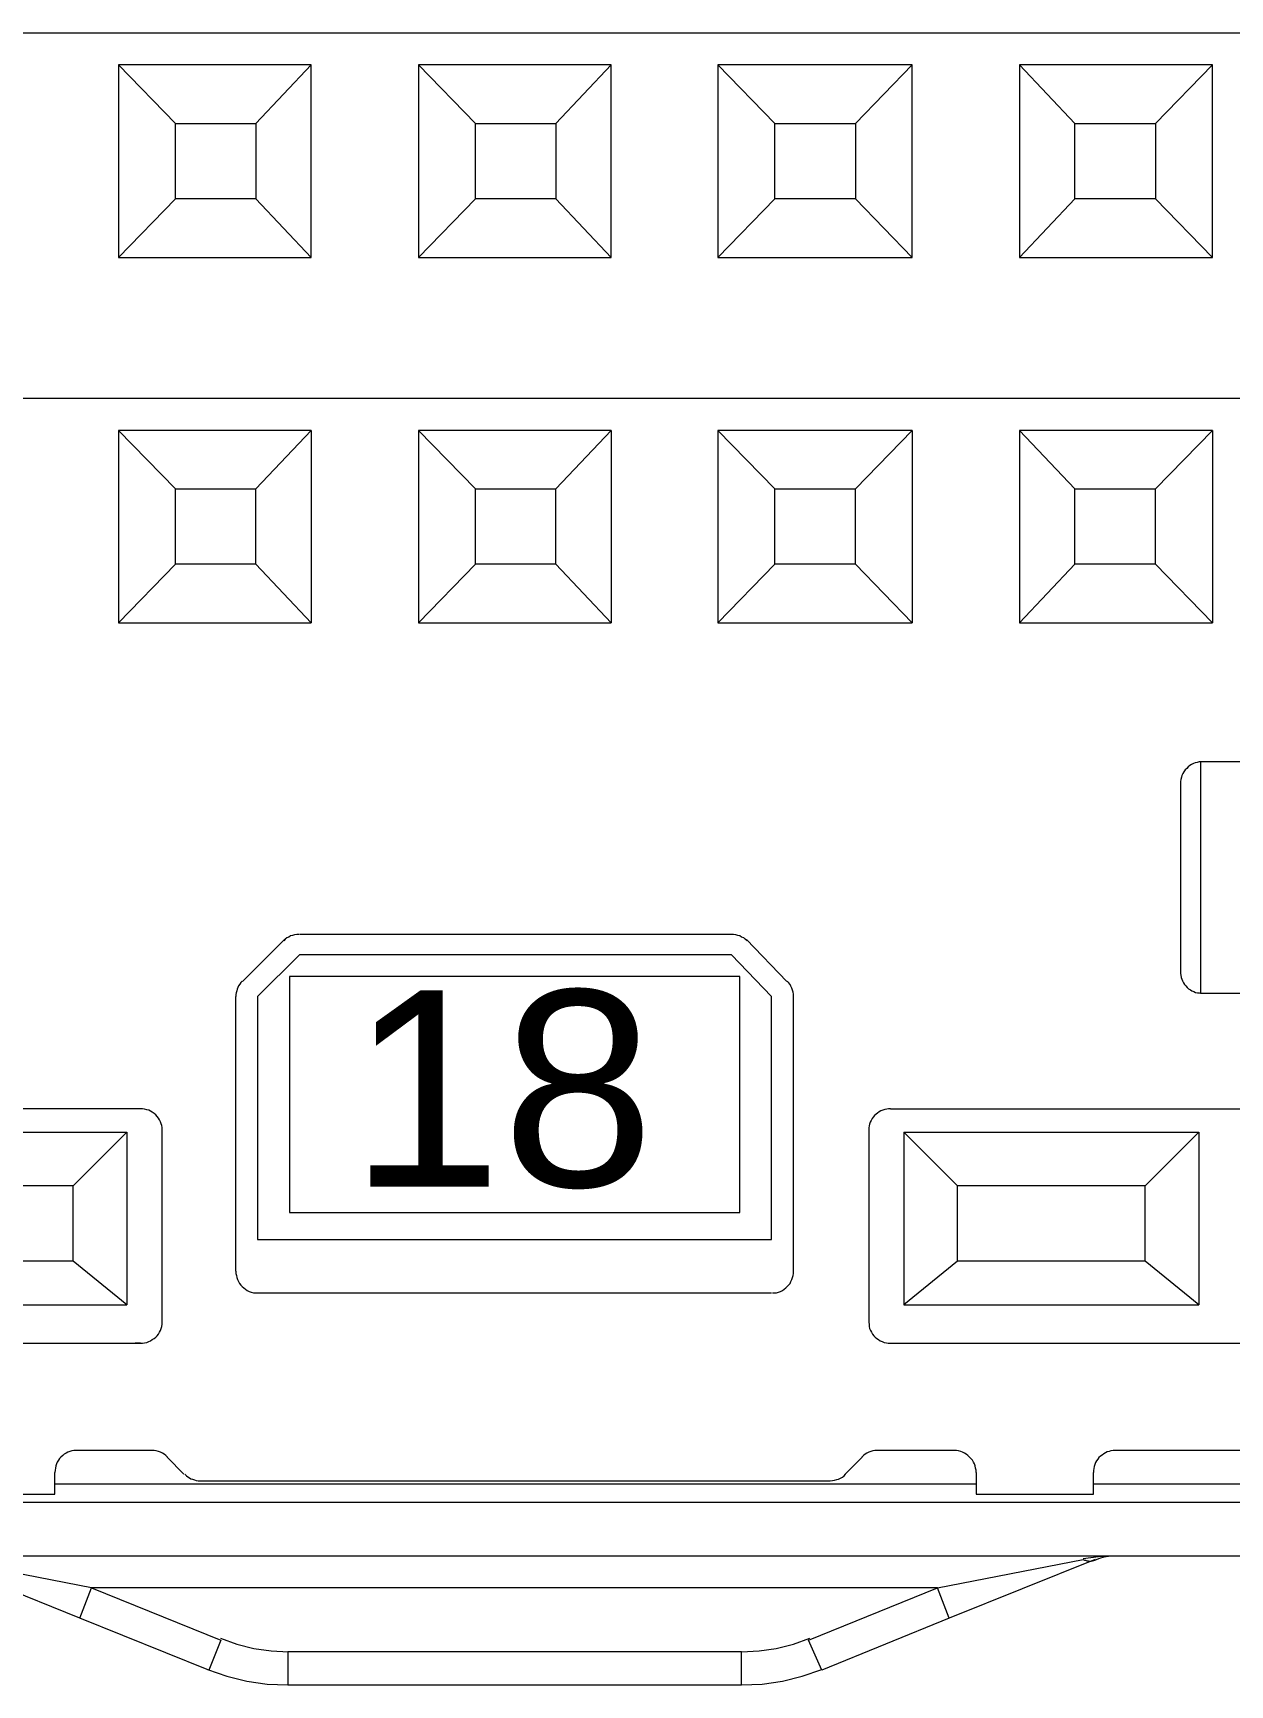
# Model space of a CAD drawing. Header units: inches. Extents: x 47316 to 59086, y 3141 to 11743.
# Drawn here: x 50864.71 to 50875.87, y 6403.04 to 6418.43 of the extents above; entities that cross this region are included whole.
import ezdxf

# ---------------------------------------------------------------- set-up
doc = ezdxf.new("R2010")
doc.units = ezdxf.units.IN
doc.header["$MEASUREMENT"] = 0
doc.styles.add('Arial_Style', font='arial.ttf')

msp = doc.modelspace()

# ---------------------------------------------------------------- linework, layer by layer
at = {"color": 0, "linetype": 'Continuous', "lineweight": 15}
for p, q in [((50859.21, 6418.435), (50879.2, 6418.435)), ((50867.301, 6418.138), (50865.504, 6418.138)), ((50865.504, 6418.138), (50866.036, 6417.591)), ((50865.504, 6418.138), (50865.504, 6416.341)), ((50867.301, 6418.138), (50866.786, 6417.591)), ((50867.301, 6416.341), (50867.301, 6418.138)), ((50870.096, 6418.138), (50868.301, 6418.138)), ((50868.301, 6418.138), (50868.833, 6417.591)), ((50868.301, 6418.138), (50868.301, 6416.341)), ((50870.096, 6418.138), (50869.58, 6417.591)), ((50870.096, 6416.341), (50870.096, 6418.138)), ((50872.905, 6418.138), (50871.093, 6418.138)), ((50871.093, 6418.138), (50871.624, 6417.591)), ((50871.093, 6418.138), (50871.093, 6416.341)), ((50872.905, 6418.138), (50872.374, 6417.591)), ((50872.905, 6416.341), (50872.905, 6418.138)), ((50875.702, 6418.138), (50873.905, 6418.138)), ((50873.905, 6418.138), (50874.421, 6417.591)), ((50873.905, 6418.138), (50873.905, 6416.341)), ((50875.702, 6418.138), (50875.171, 6417.591)), ((50875.702, 6416.341), (50875.702, 6418.138)), ((50866.036, 6417.591), (50866.786, 6417.591)), ((50866.036, 6416.888), (50866.036, 6417.591)), ((50866.786, 6417.591), (50866.786, 6416.888)), ((50868.833, 6417.591), (50869.58, 6417.591)), ((50868.833, 6416.888), (50868.833, 6417.591)), ((50869.58, 6417.591), (50869.58, 6416.888)), ((50871.624, 6417.591), (50872.374, 6417.591)), ((50871.624, 6416.888), (50871.624, 6417.591)), ((50872.374, 6417.591), (50872.374, 6416.888)), ((50874.421, 6417.591), (50875.171, 6417.591)), ((50874.421, 6416.888), (50874.421, 6417.591)), ((50875.171, 6417.591), (50875.171, 6416.888)), ((50866.036, 6416.888), (50865.504, 6416.341)), ((50866.786, 6416.888), (50866.036, 6416.888)), ((50866.786, 6416.888), (50867.301, 6416.341)), ((50868.833, 6416.888), (50868.301, 6416.341)), ((50869.58, 6416.888), (50868.833, 6416.888)), ((50869.58, 6416.888), (50870.096, 6416.341)), ((50871.624, 6416.888), (50871.093, 6416.341)), ((50872.374, 6416.888), (50871.624, 6416.888)), ((50872.374, 6416.888), (50872.905, 6416.341)), ((50874.421, 6416.888), (50873.905, 6416.341)), ((50875.171, 6416.888), (50874.421, 6416.888)), ((50875.171, 6416.888), (50875.702, 6416.341)), ((50865.504, 6416.341), (50867.301, 6416.341)), ((50868.301, 6416.341), (50870.096, 6416.341)), ((50871.093, 6416.341), (50872.905, 6416.341)), ((50873.905, 6416.341), (50875.702, 6416.341)), ((50879.2, 6415.028), (50859.21, 6415.028)), ((50867.301, 6414.731), (50865.504, 6414.731)), ((50865.504, 6414.731), (50866.036, 6414.185)), ((50865.504, 6414.731), (50865.504, 6412.937)), ((50866.786, 6414.185), (50867.301, 6414.731)), ((50867.301, 6414.731), (50867.301, 6412.937)), ((50870.096, 6414.731), (50868.301, 6414.731)), ((50868.301, 6414.731), (50868.833, 6414.185)), ((50868.301, 6414.731), (50868.301, 6412.937)), ((50869.58, 6414.185), (50870.096, 6414.731)), ((50870.096, 6414.731), (50870.096, 6412.937)), ((50872.905, 6414.731), (50871.093, 6414.731)), ((50871.093, 6414.731), (50871.624, 6414.185)), ((50871.093, 6414.731), (50871.093, 6412.937)), ((50872.374, 6414.185), (50872.905, 6414.731)), ((50872.905, 6414.731), (50872.905, 6412.937)), ((50875.702, 6414.731), (50873.905, 6414.731)), ((50873.905, 6414.731), (50874.421, 6414.185)), ((50873.905, 6414.731), (50873.905, 6412.937)), ((50875.171, 6414.185), (50875.702, 6414.731)), ((50875.702, 6414.731), (50875.702, 6412.937)), ((50866.036, 6414.185), (50866.786, 6414.185)), ((50866.036, 6413.484), (50866.036, 6414.185)), ((50866.786, 6413.484), (50866.786, 6414.185)), ((50868.833, 6414.185), (50869.58, 6414.185)), ((50868.833, 6413.484), (50868.833, 6414.185)), ((50869.58, 6413.484), (50869.58, 6414.185)), ((50871.624, 6414.185), (50872.374, 6414.185)), ((50871.624, 6413.484), (50871.624, 6414.185)), ((50872.374, 6413.484), (50872.374, 6414.185)), ((50874.421, 6414.185), (50875.171, 6414.185)), ((50874.421, 6413.484), (50874.421, 6414.185)), ((50875.171, 6413.484), (50875.171, 6414.185)), ((50866.036, 6413.484), (50865.504, 6412.937)), ((50866.786, 6413.484), (50866.036, 6413.484)), ((50867.301, 6412.937), (50866.786, 6413.484)), ((50868.833, 6413.484), (50868.301, 6412.937)), ((50869.58, 6413.484), (50868.833, 6413.484)), ((50870.096, 6412.937), (50869.58, 6413.484)), ((50871.624, 6413.484), (50871.093, 6412.937)), ((50872.374, 6413.484), (50871.624, 6413.484)), ((50872.905, 6412.937), (50872.374, 6413.484)), ((50874.421, 6413.484), (50873.905, 6412.937)), ((50875.171, 6413.484), (50874.421, 6413.484)), ((50875.702, 6412.937), (50875.171, 6413.484)), ((50865.504, 6412.937), (50867.301, 6412.937)), ((50868.301, 6412.937), (50870.096, 6412.937)), ((50871.093, 6412.937), (50872.905, 6412.937)), ((50873.905, 6412.937), (50875.702, 6412.937)), ((50875.491, 6411.606), (50875.476, 6411.593)), ((50875.507, 6411.617), (50875.491, 6411.606)), ((50875.525, 6411.625), (50875.507, 6411.617)), ((50875.543, 6411.632), (50875.525, 6411.625)), ((50875.562, 6411.635), (50875.543, 6411.632)), ((50875.58, 6411.64), (50875.562, 6411.635)), ((50875.601, 6411.64), (50875.58, 6411.64)), ((50879.2, 6411.64), (50875.593, 6411.64)), ((50875.593, 6411.64), (50875.593, 6409.484)), ((50875.408, 6411.476), (50875.405, 6411.458)), ((50875.405, 6411.458), (50875.405, 6411.437)), ((50875.413, 6411.497), (50875.408, 6411.476)), ((50875.418, 6411.515), (50875.413, 6411.497)), ((50875.426, 6411.533), (50875.418, 6411.515)), ((50875.437, 6411.549), (50875.426, 6411.533)), ((50875.45, 6411.565), (50875.437, 6411.549)), ((50875.463, 6411.58), (50875.45, 6411.565)), ((50875.476, 6411.593), (50875.463, 6411.58)), ((50875.405, 6411.437), (50875.405, 6409.687)), ((50867.051, 6409.984), (50866.661, 6409.593)), ((50867.059, 6409.987), (50867.046, 6409.974)), ((50867.075, 6410), (50867.059, 6409.987)), ((50867.093, 6410.007), (50867.075, 6410)), ((50867.109, 6410.018), (50867.093, 6410.007)), ((50867.127, 6410.023), (50867.109, 6410.018)), ((50867.145, 6410.028), (50867.127, 6410.023)), ((50867.166, 6410.031), (50867.145, 6410.028)), ((50867.184, 6410.031), (50867.166, 6410.031)), ((50871.218, 6410.031), (50867.192, 6410.031)), ((50871.239, 6410.031), (50871.218, 6410.031)), ((50871.26, 6410.028), (50871.239, 6410.031)), ((50871.278, 6410.023), (50871.26, 6410.028)), ((50871.296, 6410.018), (50871.278, 6410.023)), ((50871.314, 6410.007), (50871.296, 6410.018)), ((50871.333, 6410), (50871.314, 6410.007)), ((50871.348, 6409.987), (50871.333, 6410)), ((50871.364, 6409.974), (50871.348, 6409.987)), ((50871.359, 6409.984), (50871.734, 6409.593)), ((50867.192, 6409.843), (50866.801, 6409.453)), ((50871.218, 6409.843), (50867.192, 6409.843)), ((50871.593, 6409.453), (50871.218, 6409.843)), ((50867.098, 6409.64), (50867.098, 6407.44)), ((50871.296, 6409.64), (50867.098, 6409.64)), ((50871.296, 6407.44), (50871.296, 6409.64)), ((50875.405, 6409.687), (50875.405, 6409.669)), ((50875.405, 6409.669), (50875.408, 6409.651)), ((50875.408, 6409.651), (50875.411, 6409.632)), ((50875.411, 6409.632), (50875.418, 6409.614)), ((50875.418, 6409.614), (50875.424, 6409.599)), ((50866.601, 6409.489), (50866.598, 6409.471)), ((50866.598, 6409.471), (50866.598, 6409.453)), ((50866.598, 6406.893), (50866.598, 6409.453)), ((50866.606, 6409.507), (50866.601, 6409.489)), ((50866.611, 6409.523), (50866.606, 6409.507)), ((50866.616, 6409.539), (50866.611, 6409.523)), ((50866.624, 6409.554), (50866.616, 6409.539)), ((50866.635, 6409.57), (50866.624, 6409.554)), ((50866.645, 6409.583), (50866.635, 6409.57)), ((50866.658, 6409.596), (50866.645, 6409.583)), ((50866.801, 6409.453), (50866.801, 6407.19)), ((50871.593, 6407.19), (50871.593, 6409.453)), ((50871.752, 6409.583), (50871.739, 6409.596)), ((50871.765, 6409.567), (50871.752, 6409.583)), ((50871.773, 6409.549), (50871.765, 6409.567)), ((50871.783, 6409.531), (50871.773, 6409.549)), ((50871.788, 6409.513), (50871.783, 6409.531)), ((50871.793, 6409.494), (50871.788, 6409.513)), ((50871.796, 6409.474), (50871.793, 6409.494)), ((50871.796, 6409.453), (50871.796, 6409.474)), ((50871.796, 6406.893), (50871.796, 6409.453)), ((50875.424, 6409.599), (50875.434, 6409.58)), ((50875.434, 6409.58), (50875.444, 6409.565)), ((50875.444, 6409.565), (50875.455, 6409.552)), ((50875.455, 6409.552), (50875.468, 6409.539)), ((50875.468, 6409.539), (50875.481, 6409.526)), ((50875.481, 6409.526), (50875.497, 6409.515)), ((50875.497, 6409.515), (50875.512, 6409.507)), ((50875.512, 6409.507), (50875.53, 6409.5)), ((50875.53, 6409.5), (50875.546, 6409.492)), ((50875.546, 6409.492), (50875.564, 6409.489)), ((50875.564, 6409.489), (50875.583, 6409.487)), ((50875.583, 6409.487), (50875.601, 6409.484)), ((50875.593, 6409.484), (50879.2, 6409.484)), ((50865.708, 6408.408), (50859.21, 6408.408)), ((50865.728, 6408.406), (50865.708, 6408.408)), ((50865.747, 6408.403), (50865.728, 6408.406)), ((50865.767, 6408.398), (50865.747, 6408.403)), ((50865.786, 6408.393), (50865.767, 6408.398)), ((50865.804, 6408.385), (50865.786, 6408.393)), ((50865.819, 6408.375), (50865.804, 6408.385)), ((50865.838, 6408.364), (50865.819, 6408.375)), ((50872.596, 6408.377), (50872.58, 6408.367)), ((50872.611, 6408.388), (50872.596, 6408.377)), ((50872.629, 6408.393), (50872.611, 6408.388)), ((50872.648, 6408.401), (50872.629, 6408.393)), ((50872.666, 6408.403), (50872.648, 6408.401)), ((50872.684, 6408.406), (50872.666, 6408.403)), ((50872.702, 6408.408), (50872.684, 6408.406)), ((50872.702, 6408.408), (50879.2, 6408.408)), ((50865.851, 6408.351), (50865.838, 6408.364)), ((50865.864, 6408.336), (50865.851, 6408.351)), ((50865.877, 6408.32), (50865.864, 6408.336)), ((50865.887, 6408.304), (50865.877, 6408.32)), ((50865.895, 6408.286), (50865.887, 6408.304)), ((50865.903, 6408.268), (50865.895, 6408.286)), ((50865.908, 6408.25), (50865.903, 6408.268)), ((50865.911, 6408.231), (50865.908, 6408.25)), ((50865.911, 6408.213), (50865.911, 6408.231)), ((50865.911, 6406.408), (50865.911, 6408.221)), ((50872.502, 6408.247), (50872.499, 6408.229)), ((50872.499, 6408.229), (50872.499, 6408.213)), ((50872.499, 6408.221), (50872.499, 6406.408)), ((50872.507, 6408.265), (50872.502, 6408.247)), ((50872.512, 6408.283), (50872.507, 6408.265)), ((50872.52, 6408.299), (50872.512, 6408.283)), ((50872.53, 6408.315), (50872.52, 6408.299)), ((50872.541, 6408.33), (50872.53, 6408.315)), ((50872.551, 6408.343), (50872.541, 6408.33)), ((50872.567, 6408.356), (50872.551, 6408.343)), ((50872.58, 6408.367), (50872.567, 6408.356)), ((50862.835, 6408.19), (50865.583, 6408.19)), ((50865.083, 6407.69), (50865.583, 6408.19)), ((50865.583, 6408.19), (50865.583, 6406.58)), ((50873.327, 6407.69), (50872.827, 6408.19)), ((50872.827, 6408.19), (50875.577, 6408.19)), ((50872.827, 6408.19), (50872.827, 6406.58)), ((50875.077, 6407.69), (50875.577, 6408.19)), ((50875.577, 6408.19), (50875.577, 6406.58)), ((50865.083, 6407.69), (50863.335, 6407.69)), ((50865.083, 6406.987), (50865.083, 6407.69)), ((50875.077, 6407.69), (50873.327, 6407.69)), ((50873.327, 6406.987), (50873.327, 6407.69)), ((50875.077, 6406.987), (50875.077, 6407.69)), ((50867.098, 6407.44), (50871.296, 6407.44)), ((50866.801, 6407.19), (50871.593, 6407.19)), ((50865.083, 6406.987), (50863.335, 6406.987)), ((50865.583, 6406.58), (50865.083, 6406.987)), ((50873.327, 6406.987), (50872.827, 6406.58)), ((50875.077, 6406.987), (50873.327, 6406.987)), ((50875.577, 6406.58), (50875.077, 6406.987)), ((50866.598, 6406.893), (50866.598, 6406.872)), ((50866.598, 6406.872), (50866.603, 6406.854)), ((50866.603, 6406.854), (50866.606, 6406.833)), ((50866.606, 6406.833), (50866.614, 6406.815)), ((50871.783, 6406.815), (50871.788, 6406.833)), ((50871.788, 6406.833), (50871.793, 6406.854)), ((50871.793, 6406.854), (50871.796, 6406.872)), ((50871.796, 6406.872), (50871.796, 6406.893)), ((50866.614, 6406.815), (50866.622, 6406.797)), ((50866.622, 6406.797), (50866.632, 6406.778)), ((50866.632, 6406.778), (50866.645, 6406.763)), ((50866.645, 6406.763), (50866.658, 6406.75)), ((50866.658, 6406.75), (50866.674, 6406.737)), ((50866.674, 6406.737), (50866.689, 6406.724)), ((50866.689, 6406.724), (50866.705, 6406.713)), ((50866.705, 6406.713), (50866.723, 6406.705)), ((50866.723, 6406.705), (50866.741, 6406.698)), ((50866.741, 6406.698), (50866.762, 6406.692)), ((50866.762, 6406.692), (50866.78, 6406.69)), ((50866.78, 6406.69), (50866.801, 6406.69)), ((50866.801, 6406.69), (50871.593, 6406.69)), ((50871.601, 6406.69), (50871.622, 6406.69)), ((50871.622, 6406.69), (50871.64, 6406.692)), ((50871.64, 6406.692), (50871.658, 6406.698)), ((50871.658, 6406.698), (50871.676, 6406.705)), ((50871.676, 6406.705), (50871.694, 6406.713)), ((50871.694, 6406.713), (50871.71, 6406.724)), ((50871.71, 6406.724), (50871.726, 6406.737)), ((50871.726, 6406.737), (50871.739, 6406.75)), ((50871.739, 6406.75), (50871.752, 6406.763)), ((50871.752, 6406.763), (50871.765, 6406.778)), ((50871.765, 6406.778), (50871.773, 6406.797)), ((50871.773, 6406.797), (50871.783, 6406.815)), ((50862.835, 6406.58), (50865.583, 6406.58)), ((50872.827, 6406.58), (50875.577, 6406.58)), ((50865.903, 6406.359), (50865.908, 6406.377)), ((50865.908, 6406.377), (50865.911, 6406.398)), ((50865.911, 6406.398), (50865.911, 6406.416)), ((50872.499, 6406.416), (50872.502, 6406.398)), ((50872.502, 6406.398), (50872.504, 6406.377)), ((50872.504, 6406.377), (50872.507, 6406.359)), ((50859.21, 6406.221), (50865.708, 6406.221)), ((50865.708, 6406.221), (50865.661, 6406.221)), ((50865.708, 6406.221), (50865.728, 6406.221)), ((50865.728, 6406.221), (50865.747, 6406.224)), ((50865.747, 6406.224), (50865.767, 6406.229)), ((50865.767, 6406.229), (50865.786, 6406.237)), ((50865.786, 6406.237), (50865.804, 6406.244)), ((50865.804, 6406.244), (50865.819, 6406.255)), ((50865.819, 6406.255), (50865.838, 6406.265)), ((50865.838, 6406.265), (50865.851, 6406.278)), ((50865.851, 6406.278), (50865.864, 6406.291)), ((50865.864, 6406.291), (50865.877, 6406.307)), ((50865.877, 6406.307), (50865.887, 6406.325)), ((50865.887, 6406.325), (50865.895, 6406.341)), ((50865.895, 6406.341), (50865.903, 6406.359)), ((50872.507, 6406.359), (50872.515, 6406.341)), ((50872.515, 6406.341), (50872.523, 6406.325)), ((50872.523, 6406.325), (50872.533, 6406.307)), ((50872.533, 6406.307), (50872.546, 6406.291)), ((50872.546, 6406.291), (50872.559, 6406.278)), ((50872.559, 6406.278), (50872.575, 6406.265)), ((50872.575, 6406.265), (50872.59, 6406.255)), ((50872.59, 6406.255), (50872.606, 6406.244)), ((50872.606, 6406.244), (50872.624, 6406.237)), ((50872.624, 6406.237), (50872.642, 6406.229)), ((50872.642, 6406.229), (50872.663, 6406.224)), ((50872.663, 6406.224), (50872.681, 6406.221)), ((50872.681, 6406.221), (50872.702, 6406.221)), ((50872.702, 6406.221), (50879.2, 6406.221)), ((50864.955, 6405.148), (50864.944, 6405.13)), ((50864.968, 6405.161), (50864.955, 6405.148)), ((50864.984, 6405.174), (50864.968, 6405.161)), ((50864.999, 6405.187), (50864.984, 6405.174)), ((50865.015, 6405.198), (50864.999, 6405.187)), ((50865.033, 6405.205), (50865.015, 6405.198)), ((50865.051, 6405.213), (50865.033, 6405.205)), ((50865.069, 6405.218), (50865.051, 6405.213)), ((50865.088, 6405.221), (50865.069, 6405.218)), ((50865.106, 6405.221), (50865.088, 6405.221)), ((50865.817, 6405.221), (50865.098, 6405.221)), ((50865.838, 6405.221), (50865.817, 6405.221)), ((50865.856, 6405.218), (50865.838, 6405.221)), ((50865.877, 6405.213), (50865.856, 6405.218)), ((50865.895, 6405.205), (50865.877, 6405.213)), ((50865.913, 6405.198), (50865.895, 6405.205)), ((50865.929, 6405.187), (50865.913, 6405.198)), ((50865.947, 6405.174), (50865.929, 6405.187)), ((50865.96, 6405.161), (50865.947, 6405.174)), ((50866.114, 6405.002), (50865.958, 6405.158)), ((50872.437, 6405.158), (50872.28, 6405.002)), ((50872.45, 6405.174), (50872.434, 6405.161)), ((50872.465, 6405.187), (50872.45, 6405.174)), ((50872.481, 6405.198), (50872.465, 6405.187)), ((50872.499, 6405.205), (50872.481, 6405.198)), ((50872.517, 6405.213), (50872.499, 6405.205)), ((50872.538, 6405.218), (50872.517, 6405.213)), ((50872.556, 6405.221), (50872.538, 6405.218)), ((50872.577, 6405.221), (50872.556, 6405.221)), ((50873.296, 6405.221), (50872.577, 6405.221)), ((50873.317, 6405.221), (50873.296, 6405.221)), ((50873.335, 6405.218), (50873.317, 6405.221)), ((50873.356, 6405.213), (50873.335, 6405.218)), ((50873.374, 6405.205), (50873.356, 6405.213)), ((50873.392, 6405.198), (50873.374, 6405.205)), ((50873.408, 6405.187), (50873.392, 6405.198)), ((50873.424, 6405.174), (50873.408, 6405.187)), ((50873.439, 6405.161), (50873.424, 6405.174)), ((50873.452, 6405.148), (50873.439, 6405.161)), ((50873.465, 6405.13), (50873.452, 6405.148)), ((50874.635, 6405.14), (50874.622, 6405.125)), ((50874.645, 6405.156), (50874.635, 6405.14)), ((50874.658, 6405.169), (50874.645, 6405.156)), ((50874.674, 6405.179), (50874.658, 6405.169)), ((50874.689, 6405.19), (50874.674, 6405.179)), ((50874.705, 6405.2), (50874.689, 6405.19)), ((50874.723, 6405.208), (50874.705, 6405.2)), ((50874.739, 6405.213), (50874.723, 6405.208)), ((50874.757, 6405.218), (50874.739, 6405.213)), ((50874.778, 6405.221), (50874.757, 6405.218)), ((50874.796, 6405.221), (50874.778, 6405.221)), ((50876.793, 6405.221), (50874.796, 6405.221)), ((50864.913, 6405.039), (50864.911, 6405.018)), ((50864.911, 6404.908), (50864.911, 6405.018)), ((50864.916, 6405.057), (50864.913, 6405.039)), ((50864.921, 6405.078), (50864.916, 6405.057)), ((50864.926, 6405.096), (50864.921, 6405.078)), ((50864.934, 6405.114), (50864.926, 6405.096)), ((50864.944, 6405.13), (50864.934, 6405.114)), ((50866.124, 6405), (50866.137, 6404.987)), ((50866.137, 6404.987), (50866.15, 6404.976)), ((50872.254, 6404.974), (50872.27, 6404.987)), ((50872.27, 6404.987), (50872.283, 6405)), ((50873.476, 6405.114), (50873.465, 6405.13)), ((50873.484, 6405.096), (50873.476, 6405.114)), ((50873.491, 6405.078), (50873.484, 6405.096)), ((50873.494, 6405.057), (50873.491, 6405.078)), ((50873.499, 6405.039), (50873.494, 6405.057)), ((50873.499, 6405.018), (50873.499, 6405.039)), ((50873.499, 6405.018), (50873.499, 6404.815)), ((50874.596, 6405.054), (50874.593, 6405.036)), ((50874.593, 6405.036), (50874.593, 6405.018)), ((50874.593, 6404.908), (50874.593, 6405.018)), ((50874.601, 6405.073), (50874.596, 6405.054)), ((50874.606, 6405.091), (50874.601, 6405.073)), ((50874.614, 6405.109), (50874.606, 6405.091)), ((50874.622, 6405.125), (50874.614, 6405.109)), ((50873.499, 6404.908), (50864.911, 6404.908)), ((50864.911, 6404.815), (50864.911, 6404.908)), ((50866.15, 6404.976), (50866.166, 6404.968)), ((50866.166, 6404.968), (50866.179, 6404.958)), ((50866.179, 6404.958), (50866.194, 6404.953)), ((50866.194, 6404.953), (50866.213, 6404.948)), ((50866.213, 6404.948), (50866.228, 6404.942)), ((50866.228, 6404.942), (50866.247, 6404.94)), ((50866.247, 6404.94), (50866.262, 6404.94)), ((50866.254, 6404.94), (50872.14, 6404.94)), ((50872.14, 6404.94), (50872.161, 6404.942)), ((50872.161, 6404.942), (50872.179, 6404.945)), ((50872.179, 6404.945), (50872.2, 6404.95)), ((50872.2, 6404.95), (50872.218, 6404.955)), ((50872.218, 6404.955), (50872.236, 6404.963)), ((50872.236, 6404.963), (50872.254, 6404.974)), ((50876.997, 6404.908), (50874.593, 6404.908)), ((50874.593, 6404.815), (50874.593, 6404.908)), ((50879.215, 6404.737), (50859.194, 6404.737)), ((50863.804, 6404.815), (50864.911, 6404.815)), ((50873.499, 6404.815), (50874.593, 6404.815)), ((50879.215, 6404.237), (50859.194, 6404.237)), ((50874.642, 6404.231), (50874.497, 6404.211)), ((50874.65, 6404.216), (50874.609, 6404.2)), ((50874.788, 6404.237), (50874.642, 6404.231)), ((50874.692, 6404.226), (50874.65, 6404.216)), ((50874.734, 6404.234), (50874.692, 6404.226)), ((50874.796, 6404.237), (50874.734, 6404.237)), ((50865.145, 6403.658), (50863.788, 6404.205)), ((50865.254, 6403.94), (50863.911, 6404.205)), ((50873.14, 6403.94), (50874.499, 6404.205)), ((50874.609, 6404.205), (50873.249, 6403.658)), ((50874.497, 6404.205), (50874.51, 6404.2)), ((50874.51, 6404.2), (50874.52, 6404.198)), ((50874.52, 6404.198), (50874.533, 6404.192)), ((50874.533, 6404.192), (50874.546, 6404.192)), ((50874.546, 6404.192), (50874.559, 6404.19)), ((50874.559, 6404.19), (50874.572, 6404.19)), ((50874.572, 6404.19), (50874.585, 6404.192)), ((50874.585, 6404.192), (50874.598, 6404.195)), ((50874.598, 6404.195), (50874.609, 6404.2)), ((50865.145, 6403.658), (50865.254, 6403.94)), ((50873.14, 6403.94), (50865.254, 6403.94)), ((50865.254, 6403.94), (50866.458, 6403.455)), ((50871.937, 6403.455), (50873.14, 6403.94)), ((50873.249, 6403.658), (50873.14, 6403.94)), ((50866.348, 6403.174), (50865.145, 6403.658)), ((50873.249, 6403.658), (50872.062, 6403.174)), ((50866.458, 6403.455), (50866.348, 6403.174)), ((50866.455, 6403.471), (50866.609, 6403.416)), ((50871.796, 6403.416), (50871.95, 6403.471)), ((50872.062, 6403.174), (50871.937, 6403.455)), ((50866.609, 6403.416), (50866.767, 6403.377)), ((50866.767, 6403.377), (50866.929, 6403.354)), ((50866.929, 6403.354), (50867.09, 6403.346)), ((50867.083, 6403.346), (50867.083, 6403.036)), ((50871.312, 6403.346), (50867.083, 6403.346)), ((50871.312, 6403.346), (50871.476, 6403.354)), ((50871.312, 6403.036), (50871.312, 6403.346)), ((50871.476, 6403.354), (50871.637, 6403.377)), ((50871.637, 6403.377), (50871.796, 6403.416)), ((50866.333, 6403.179), (50866.515, 6403.117)), ((50871.879, 6403.117), (50872.062, 6403.179)), ((50866.515, 6403.117), (50866.7, 6403.073)), ((50866.7, 6403.073), (50866.89, 6403.044)), ((50866.89, 6403.044), (50867.083, 6403.036)), ((50867.083, 6403.036), (50871.312, 6403.036)), ((50871.312, 6403.036), (50871.504, 6403.044)), ((50871.504, 6403.044), (50871.694, 6403.073)), ((50871.694, 6403.073), (50871.879, 6403.117))]:
    msp.add_line(p, q, dxfattribs=at)

# ---------------------------------------------------------------- texts
at = {"color": 0, "linetype": 'Continuous', "lineweight": 15, "style": 'Arial_Style'}
msp.add_text('18', height=1.8291, dxfattribs=at).set_placement((50867.658, 6407.682))

doc.saveas('drawing.dxf')
